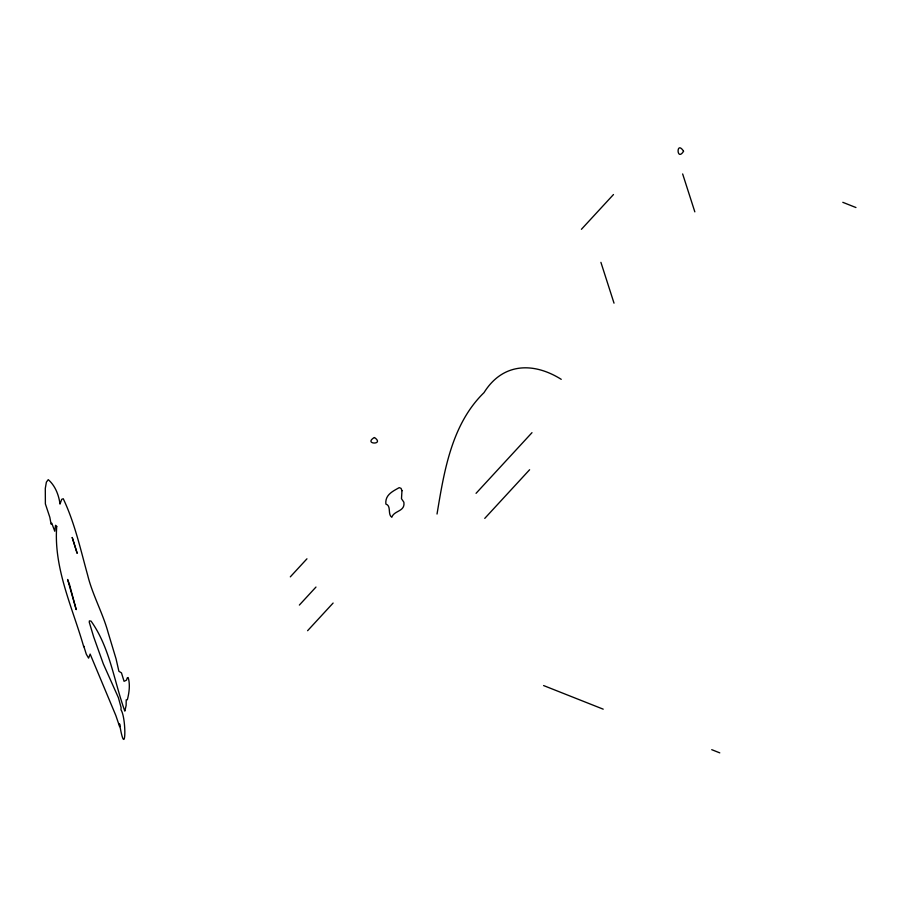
<?xml version="1.0" encoding="UTF-8"?>
<svg xmlns="http://www.w3.org/2000/svg" width="901" height="901" viewBox="0 0 901 901"><rect width="100%" height="100%" fill="white"/><g stroke="black" fill="none" stroke-linecap="round" stroke-linejoin="round"><path stroke-width="1.35" d="M683.544 151.165C676.043 139.734 676.538 162.169 683.532 151.334M437.03 514.032C444.103 471.358 451.559 424.213 484.028 392.622C502.386 363.114 532.953 361.583 561.244 379.332M581.415 229.304L613.48 194.537M290.313 576.854L306.948 558.811M299.369 605.067L315.969 587.058M307.601 630.711L333.111 603.051M476.055 493.331L531.984 432.671M484.749 518.39L529.608 469.736M374.275 437.537C362.9 444.497 385.121 445.173 374.534 437.559M842.807 202.32L855.95 207.534M711.734 749.677L719.775 752.864M543.596 685.56L603.208 709.166M682.654 173.949L694.829 211.848M600.911 262.349L614.02 303.164M56.729 526.432C53.497 568.317 72.508 607.477 83.725 646.727L83.714 645.972L86.305 654.205L88.591 658.147L90.145 654.07L115.824 715.484L119.642 726.668L119.563 723.897C125.847 762.156 126.737 718.705 120.982 709.774L121.083 707.488L118.38 697.633L103.311 663.857L93.67 636.883L89.267 622.253L89.379 620.879L91.046 621.104C110.012 647.74 114.044 681.359 124.834 711.148L126.129 705.438L126.219 699.818L127.345 699.773C129.17 692.745 130.296 684.58 128.179 677.552L127.278 677.834L126.489 680.165L124.068 681.325L121.466 672.889L118.887 671.268L116.071 658.924L108.143 632.626C102.782 612.962 92.51 594.987 87.667 575.198C80.516 549.419 74.749 522.895 63.25 498.737L61.696 499.323L60.007 504.11C58.847 495.1 55.22 485.639 48.237 479.647L46.379 482.148L45.298 488.387L45.377 503.907L49.825 517.264L51.098 524.145L51.74 523.143L54.77 531.23L55.547 525.26L56.729 526.432M401.97 490.696L401.486 498.704L403.873 502.229C405.326 511.813 394.041 510.315 391.8 517.287C387.385 514.291 391.586 505.788 385.865 504.076C384.907 494.818 392.757 491.315 399.199 487.644L401.035 488.342L401.97 490.696M69.354 583.994L67.598 579.478L76.202 609.628L69.354 583.994M77.103 553.124L72.226 537.525L77.103 553.124"/></g></svg>
